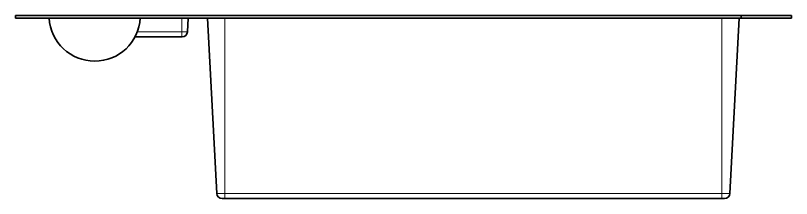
# Model space of a CAD drawing. Extents: x 468 to 804, y 295 to 621.
# Drawn here: x 579.51 to 608.41, y 329.02 to 335.84 of the extents above; entities that cross this region are included whole.
import ezdxf

# ---------------------------------------------------------------- set-up
doc = ezdxf.new("R2010")
doc.units = 0

msp = doc.modelspace()

# ---------------------------------------------------------------- linework, layer by layer
at = {"color": 7, "lineweight": 35}
for p, q in [((579.506, 335.837), (606.529, 335.837)), ((579.506, 335.737), (606.529, 335.737))]:
    msp.add_line(p, q, dxfattribs=at)
at = {"color": 7, "lineweight": 35, "ltscale": 0.0025}
for p, q in [((579.506, 335.737), (579.506, 335.837)), ((606.529, 335.737), (606.529, 335.837)), ((608.406, 335.737), (608.406, 335.837))]:
    msp.add_line(p, q, dxfattribs=at)
at = {"color": 7, "lineweight": 35, "ltscale": 0.046916}
for p, q in [((606.529, 335.837), (608.406, 335.837)), ((606.529, 335.737), (608.406, 335.737))]:
    msp.add_line(p, q, dxfattribs=at)
at = {"color": 7, "lineweight": 13, "ltscale": 0.012762}
msp.add_line((585.706, 335.227), (585.706, 335.737), dxfattribs=at)
at = {"color": 7, "lineweight": 35, "ltscale": 0.012779}
msp.add_line((585.911, 335.227), (585.937, 335.737), dxfattribs=at)
at = {"color": 7, "lineweight": 35, "ltscale": 0.163486}
for p, q in [((587.001, 329.207), (586.659, 335.737)), ((606.111, 329.207), (606.453, 335.737))]:
    msp.add_line(p, q, dxfattribs=at)
at = {"color": 7, "lineweight": 13, "ltscale": 0.163262}
for p, q in [((587.306, 329.207), (587.306, 335.737)), ((605.806, 329.207), (605.806, 335.737))]:
    msp.add_line(p, q, dxfattribs=at)
at = {"color": 7, "lineweight": 35, "ltscale": 0.04375}
msp.add_line((583.956, 335.037), (585.706, 335.037), dxfattribs=at)
at = {"color": 7, "lineweight": 13, "ltscale": 0.041585}
msp.add_line((584.042, 335.227), (585.706, 335.227), dxfattribs=at)
at = {"color": 7, "lineweight": 13, "ltscale": 0.005121}
msp.add_line((585.911, 335.227), (585.706, 335.227), dxfattribs=at)
at = {"color": 7, "lineweight": 13, "ltscale": 0.004739}
msp.add_line((585.706, 335.037), (585.706, 335.227), dxfattribs=at)
at = {"color": 7, "lineweight": 35, "ltscale": 0.000126648}
msp.add_line((585.711, 335.037), (585.706, 335.037), dxfattribs=at)
at = {"color": 7, "lineweight": 13, "ltscale": 0.00762}
msp.add_line((587.306, 329.207), (587.001, 329.207), dxfattribs=at)
at = {"color": 7, "lineweight": 13, "ltscale": 0.004738}
for p, q in [((587.306, 329.017), (587.306, 329.207)), ((605.806, 329.017), (605.806, 329.207))]:
    msp.add_line(p, q, dxfattribs=at)
at = {"color": 7, "lineweight": 13, "ltscale": 0.4625}
msp.add_line((587.306, 329.207), (605.806, 329.207), dxfattribs=at)
at = {"color": 7, "lineweight": 13, "ltscale": 0.007622}
msp.add_line((606.111, 329.207), (605.806, 329.207), dxfattribs=at)
at = {"color": 7, "lineweight": 35, "ltscale": 0.002628}
for p, q in [((587.306, 329.017), (587.201, 329.017)), ((605.911, 329.017), (605.806, 329.017))]:
    msp.add_line(p, q, dxfattribs=at)
at = {"color": 7, "lineweight": 35, "ltscale": 0.4625}
msp.add_line((587.306, 329.017), (605.806, 329.017), dxfattribs=at)
at = {"color": 7, "lineweight": 35}
for centre, radius, start, end in [((582.456, 335.837), 1.7, 183.3723, 356.6277), ((585.711, 335.237), 0.2, 270, 357), ((587.201, 329.217), 0.2, 183, 270), ((605.911, 329.217), 0.2, 270, 357)]:
    msp.add_arc(centre, radius, start, end, dxfattribs=at)

doc.saveas('drawing.dxf')
